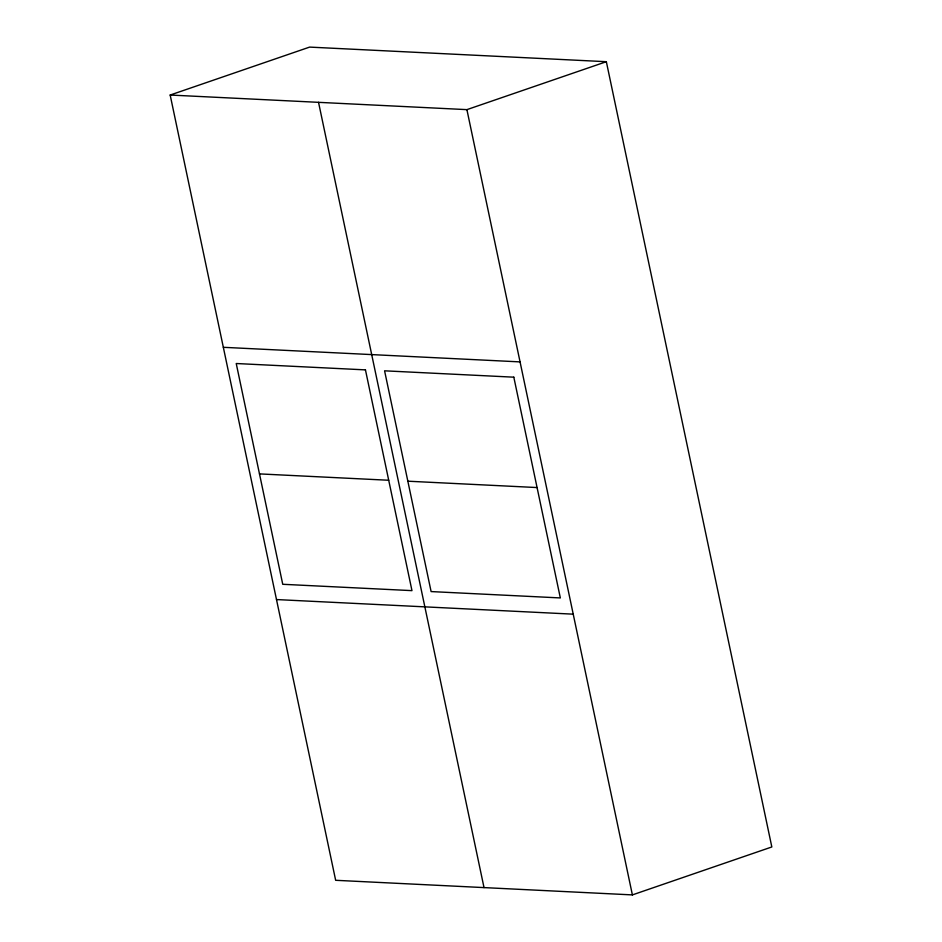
<?xml version="1.0" encoding="UTF-8"?>
<svg xmlns="http://www.w3.org/2000/svg" width="942" height="942" viewBox="0 0 942 942"><rect width="100%" height="100%" fill="white"/><g stroke="black" fill="none" stroke-linecap="round" stroke-linejoin="round"><path stroke-width="1.41" d="M170.172 95.036L309.612 47.1L606.342 61.701L771.828 846.964L632.388 894.9L335.658 880.299L170.172 95.036L466.902 109.637L606.342 61.701M223.336 347.304L520.066 361.893M259.486 473.897L388.705 480.255M407.851 481.197L537.07 487.556M276.501 599.559L573.219 614.16M466.902 109.637L632.388 894.9M318.537 102.337L484.023 887.599M365.449 369.876L236.23 363.518L282.741 584.287L411.972 590.634L365.449 369.876M513.814 377.177L384.583 370.818L431.106 591.576L560.337 597.934L513.814 377.177"/></g></svg>
